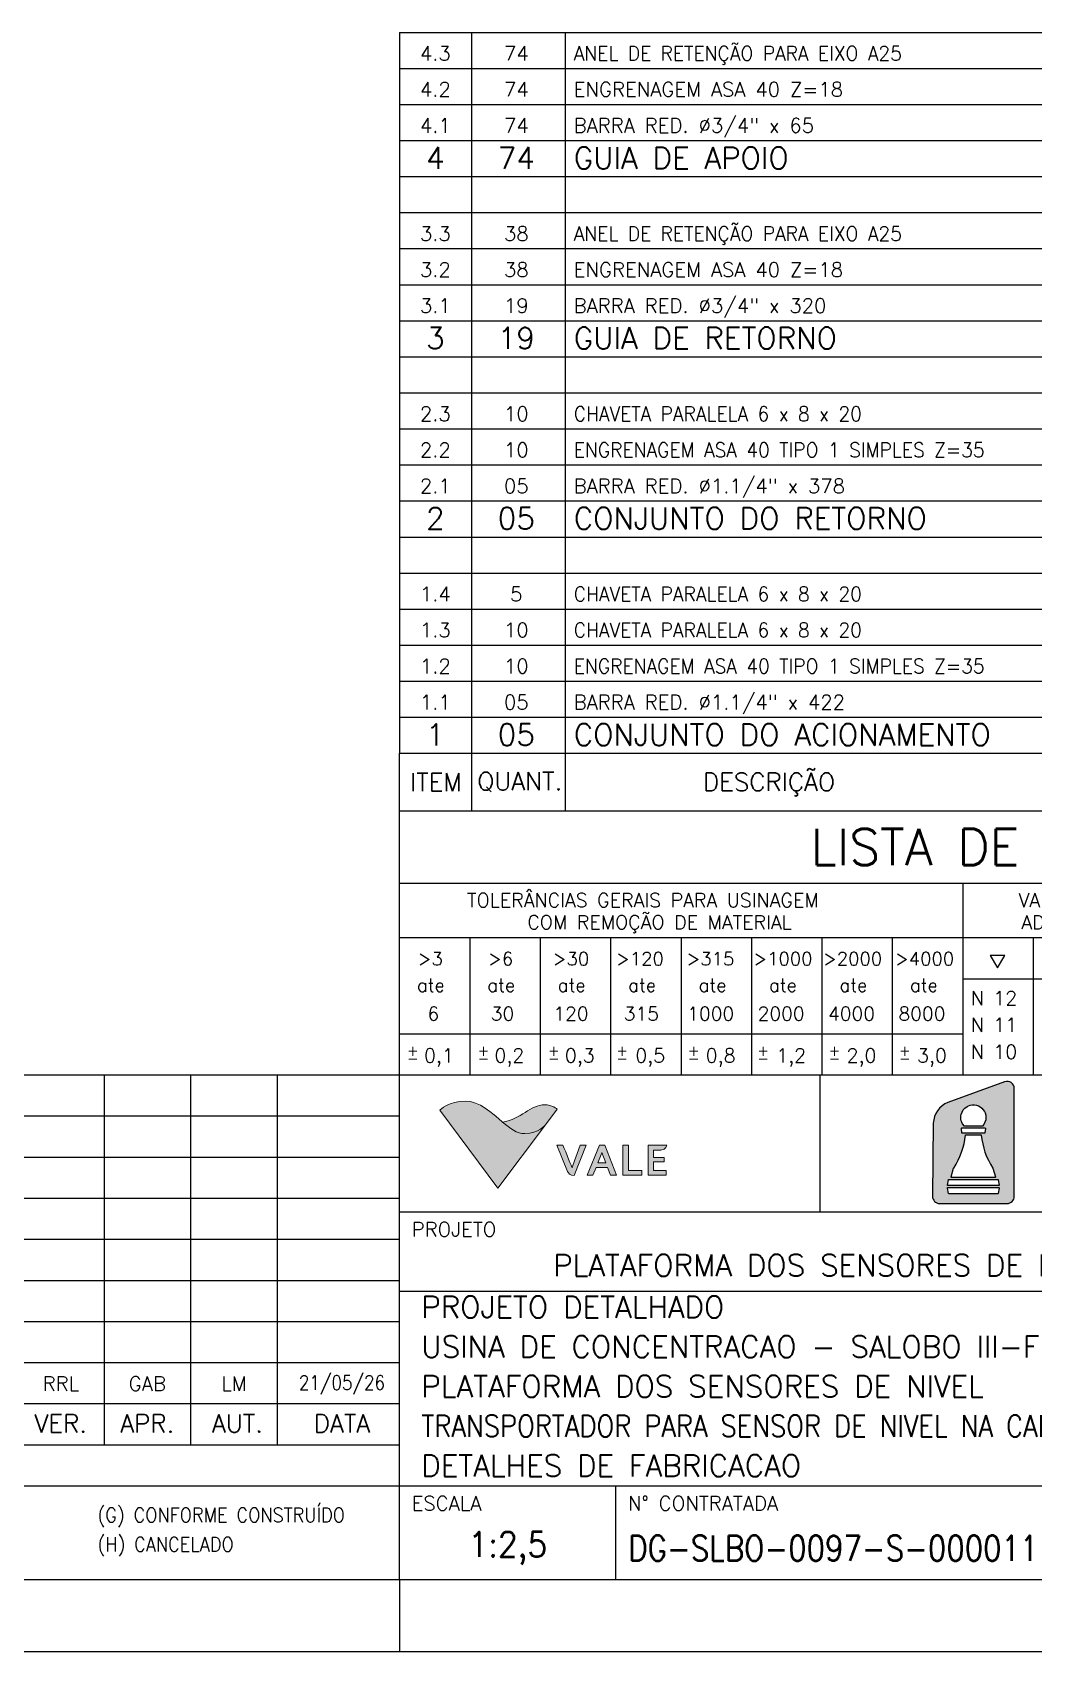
# Model space of a CAD drawing. Header units: metres. Extents: x 0 to 2102, y 0 to 1485.
# Drawn here: x 1513 to 1860, y 0 to 562 of the extents above; entities that cross this region are included whole.
import ezdxf
from ezdxf.enums import TextEntityAlignment as Align

# ---------------------------------------------------------------- set-up
doc = ezdxf.new("R2010")
doc.units = ezdxf.units.M
doc.header["$LTSCALE"] = 2.5
for name, color, linetype in [('FORMATO', 7, 'Continuous'), ('FRL2', 2, 'Continuous'), ('FRL3', 3, 'Continuous'), ('FRL4', 4, 'Continuous'), ('FRL5', 5, 'Continuous'), ('FRL6', 6, 'Continuous'), ('FRL7', 7, 'Continuous'), ('FRR100', 4, 'Continuous'), ('FRR120', 5, 'Continuous'), ('FRR140', 5, 'Continuous'), ('FRR175', 1, 'Continuous'), ('FRR80', 3, 'Continuous'), ('GSB', 7, 'Continuous')]:
    doc.layers.add(name, color=color, linetype=linetype)
doc.styles.add('R100', font='simplex.shx', dxfattribs={"height": 2.5})
doc.styles.add('R120', font='simplex.shx', dxfattribs={"height": 3})
doc.styles.add('R140', font='simplex.shx', dxfattribs={"height": 3.5})
doc.styles.add('R200', font='simplex.shx', dxfattribs={"height": 5})
doc.styles.add('R80', font='simplex.shx', dxfattribs={"height": 2})
doc.styles.add('ROMANS', font='ROMANS.SHX')

# ---------------------------------------------------------------- blocks, each defined once
blk = doc.blocks.new('LOGO_PROJETA')
at = {"true_color": 0xe41f2a}
h = blk.add_hatch(color=242, dxfattribs=at)
h.dxf.hatch_style = 1
h.paths.add_polyline_path([(70.9, 101.3), (70.7, 102.8), (70.2, 104.2), (69.3, 105.4), (68.2, 106.4), (66.9, 107.1), (65.5, 107.5), (64, 107.5), (62.5, 107.2), (13.4, 89.2), (10.7, 87.9), (8.3, 86.3), (6.1, 84.4), (4.3, 82.1), (2.8, 79.7), (1.7, 77), (1, 74.1), (0.7, 71.2), (0, 7.9), (0.1, 6.7), (0.5, 5.5), (1, 4.4), (1.8, 3.5), (2.7, 2.7), (3.8, 2.1), (5, 1.7), (6.2, 1.6), (64.7, 1.6), (65.9, 1.7), (67, 2.1), (68.1, 2.7), (69.1, 3.4), (69.8, 4.4), (70.4, 5.4), (70.7, 6.6), (70.9, 7.8)])
h.paths.add_polyline_path([(45.6, 80.2), (46.1, 78.2), (46.3, 76.2), (46.1, 74.1), (45.5, 72.1), (44.5, 70.2), (43.2, 68.6), (27.6, 68.6), (26, 70.6), (25.9, 70.7), (25.9, 70.7), (25.9, 70.7), (25.3, 72), (24.8, 73.4), (24.6, 74.8), (24.5, 76.1), (24.6, 77.5), (24.8, 78.9), (24.8, 78.9), (25.6, 80.9), (26.7, 82.8), (28.1, 84.3), (29.9, 85.6), (31.2, 86.3), (32.7, 86.8), (32.7, 86.8), (34.5, 87.1), (36.3, 87.1), (38.1, 86.8), (39.8, 86.2), (41.3, 85.4), (42.7, 84.3), (44, 82.9), (45, 81.4)], flags=16)
h.paths.add_polyline_path([(45.8, 66.7), (45.4, 62.6), (25.4, 62.6), (24.9, 67), (25.3, 67.2), (45.7, 67.2)], flags=16)
h.paths.add_polyline_path([(42.8, 57.2), (43.5, 53.4), (44.4, 49.7), (45.5, 46.1), (46.9, 42.5), (48.5, 39.1), (50.4, 35.7), (52.4, 32.4), (54.6, 24.5), (54.2, 24.3), (16.3, 24.3), (16.2, 24.8), (16.1, 24.5), (16.1, 24.5), (18.3, 32.4), (20.4, 35.7), (22.2, 39.1), (23.8, 42.5), (25.2, 46.1), (26.4, 49.7), (27.3, 53.4), (28, 57.2), (28.5, 61.3), (42.2, 61.3)], flags=16)
h.paths.add_polyline_path([(14.3, 22.5), (14, 22.4), (13, 17.6), (13, 17.3), (13.3, 17.1), (57.7, 17.1), (57.8, 17.6), (56.9, 22.2), (56.7, 22.5)], flags=16)
h.paths.add_polyline_path([(13.9, 10.4), (14.1, 10.1), (56.5, 10.1), (56.8, 10.2), (57.8, 15), (57.7, 15.3), (57.4, 15.5), (13.1, 15.5), (13, 15.1)], flags=16)
at = {"color": 242, "true_color": 0xe41f2a}
for p, q in [((62.5, 107.2), (13.4, 89.2)), ((64, 107.5), (62.5, 107.2)), ((62.5, 107.2), (62.5, 107.2)), ((65.5, 107.5), (64, 107.5)), ((66.9, 107.1), (65.5, 107.5)), ((68.2, 106.4), (66.9, 107.1)), ((69.3, 105.4), (68.2, 106.4)), ((70.2, 104.2), (69.3, 105.4)), ((70.7, 102.8), (70.2, 104.2)), ((70.9, 101.3), (70.7, 102.8)), ((70.9, 7.8), (70.9, 101.3)), ((6.1, 84.4), (4.3, 82.1)), ((8.3, 86.3), (6.1, 84.4)), ((10.7, 87.9), (8.3, 86.3)), ((13.4, 89.2), (10.7, 87.9)), ((26.7, 82.8), (28.1, 84.3)), ((28.1, 84.3), (29.9, 85.6)), ((29.9, 85.6), (31.2, 86.3)), ((31.2, 86.3), (32.7, 86.8)), ((32.7, 86.8), (34.5, 87.1)), ((32.7, 86.8), (32.7, 86.8)), ((34.5, 87.1), (36.3, 87.1)), ((36.3, 87.1), (38.1, 86.8)), ((38.1, 86.8), (39.8, 86.2)), ((39.8, 86.2), (41.3, 85.4)), ((41.3, 85.4), (42.7, 84.3)), ((42.7, 84.3), (44, 82.9)), ((0.7, 71.2), (0, 7.9)), ((1, 74.1), (0.7, 71.2)), ((1.7, 77), (1, 74.1)), ((2.8, 79.7), (1.7, 77)), ((4.3, 82.1), (2.8, 79.7)), ((24.5, 76.1), (24.6, 77.5)), ((24.6, 74.8), (24.5, 76.1)), ((24.6, 77.5), (24.8, 78.9)), ((24.8, 73.4), (24.6, 74.8)), ((24.8, 78.9), (25.6, 80.9)), ((24.8, 78.9), (24.8, 78.9)), ((25.3, 72), (24.8, 73.4)), ((25.9, 70.7), (25.3, 72)), ((25.6, 80.9), (26.7, 82.8)), ((26, 70.6), (25.9, 70.7)), ((25.9, 70.7), (25.9, 70.7)), ((27.6, 68.6), (26, 70.6)), ((44.5, 70.2), (43.2, 68.6)), ((44, 82.9), (45, 81.4)), ((45.5, 72.1), (44.5, 70.2)), ((45, 81.4), (45.6, 80.2)), ((46.1, 74.1), (45.5, 72.1)), ((45.6, 80.2), (46.1, 78.2)), ((46.1, 78.2), (46.3, 76.2)), ((46.3, 76.2), (46.1, 74.1)), ((25, 67), (25.3, 67.2)), ((25, 66.7), (25, 67)), ((25.4, 63), (25, 66.7)), ((25.3, 67.2), (45.5, 67.2)), ((25.5, 62.7), (25.4, 63)), ((25.8, 62.6), (25.5, 62.7)), ((45, 62.6), (25.8, 62.6)), ((27.3, 53.4), (28, 57.2)), ((43.2, 68.6), (27.6, 68.6)), ((28, 57.2), (28.5, 61)), ((28.5, 61), (28.6, 61.2)), ((28.6, 61.2), (28.9, 61.3)), ((28.9, 61.3), (41.9, 61.3)), ((41.9, 61.3), (42.2, 61.2)), ((42.2, 61.2), (42.3, 61)), ((42.3, 61), (42.8, 57.2)), ((42.8, 57.2), (43.5, 53.4)), ((45.3, 62.7), (45, 62.6)), ((45.4, 63), (45.3, 62.7)), ((45.8, 66.7), (45.4, 63)), ((45.5, 67.2), (45.7, 67)), ((45.7, 67), (45.8, 66.8)), ((45.8, 66.8), (45.8, 66.7)), ((22.2, 39.1), (23.8, 42.5)), ((23.8, 42.5), (25.2, 46.1)), ((25.2, 46.1), (26.4, 49.7)), ((26.4, 49.7), (27.3, 53.4)), ((43.5, 53.4), (44.4, 49.7)), ((44.4, 49.7), (45.5, 46.1)), ((45.5, 46.1), (46.9, 42.5)), ((46.9, 42.5), (48.5, 39.1)), ((16.2, 24.8), (18.3, 32.3)), ((18.3, 32.3), (18.4, 32.4)), ((18.4, 32.4), (20.4, 35.7)), ((20.4, 35.7), (22.2, 39.1)), ((48.5, 39.1), (50.4, 35.7)), ((50.4, 35.7), (52.4, 32.4)), ((52.4, 32.4), (52.4, 32.3)), ((52.4, 32.3), (54.6, 24.8)), ((13, 17.6), (13.9, 22.2)), ((13, 17.3), (13, 17.6)), ((13, 17.6), (13, 17.6)), ((13.3, 17.1), (13, 17.3)), ((13, 15.1), (13.1, 15.4)), ((13, 15), (13, 15.1)), ((13.9, 10.4), (13, 15)), ((13.1, 15.4), (13.3, 15.5)), ((57.4, 17.1), (13.3, 17.1)), ((13.3, 15.5), (57.4, 15.5)), ((13.9, 22.2), (14, 22.4)), ((14, 22.4), (14.3, 22.5)), ((14.3, 22.5), (56.5, 22.5)), ((16.3, 24.4), (16.2, 24.8)), ((16.2, 24.8), (16.2, 24.8)), ((16.6, 24.3), (16.3, 24.4)), ((54.2, 24.3), (16.6, 24.3)), ((54.5, 24.4), (54.2, 24.3)), ((54.6, 24.8), (54.5, 24.4)), ((56.5, 22.5), (56.8, 22.4)), ((56.8, 22.4), (56.9, 22.2)), ((56.9, 22.2), (57.8, 17.6)), ((57.8, 15), (56.9, 10.4)), ((57.7, 17.3), (57.4, 17.1)), ((57.4, 15.5), (57.7, 15.3)), ((57.8, 17.5), (57.7, 17.3)), ((57.7, 15.3), (57.8, 15)), ((57.8, 17.6), (57.8, 17.5)), ((57.8, 15), (57.8, 15)), ((0, 7.9), (0.1, 6.7)), ((0.1, 6.7), (0.5, 5.5)), ((0.5, 5.5), (1, 4.4)), ((1, 4.4), (1.8, 3.5)), ((1.8, 3.5), (2.7, 2.7)), ((2.7, 2.7), (3.8, 2.1)), ((3.8, 2.1), (5, 1.7)), ((5, 1.7), (6.2, 1.6)), ((6.2, 1.6), (64.7, 1.6)), ((14, 10.2), (13.9, 10.4)), ((14.3, 10.1), (14, 10.2)), ((56.5, 10.1), (14.3, 10.1)), ((56.8, 10.2), (56.5, 10.1)), ((56.9, 10.4), (56.8, 10.2)), ((64.7, 1.6), (65.9, 1.7)), ((65.9, 1.7), (67, 2.1)), ((67, 2.1), (68.1, 2.7)), ((68.1, 2.7), (69.1, 3.4)), ((69.1, 3.4), (69.8, 4.4)), ((69.8, 4.4), (70.4, 5.4)), ((70.4, 5.4), (70.7, 6.6)), ((70.7, 6.6), (70.9, 7.8))]:
    blk.add_line(p, q, dxfattribs=at)
blk = doc.blocks.new('A1')
at = {"layer": 'FORMATO', "linetype": 'Continuous', "lineweight": 0, "true_color": 0x007e7a}
h = blk.add_hatch(color=136, dxfattribs=at)
edge = h.paths.add_edge_path()
edge.add_spline(control_points=[(670.28, 73.44), (671.31, 72.57), (672.29, 71.85), (673.36, 71.85), (673.36, 71.85), (675.31, 71.85), (676.22, 73.07), (676.22, 73.07), (676.22, 73.07), (676.22, 73.07), (669.63, 64.31), (669.63, 64.31), (669.63, 64.31), (669.63, 64.31), (661.56, 75.11), (661.56, 75.11), (661.56, 75.11), (661.56, 75.11), (662.88, 76.36), (665.07, 76.36), (665.07, 76.36), (667.14, 76.36), (668.75, 74.74), (670.28, 73.44)], knot_values=[0, 0, 0, 0, 0.166667, 0.166667, 0.166667, 0.166767, 0.333333, 0.333333, 0.333333, 0.333433, 0.5, 0.5, 0.5, 0.5001, 0.666667, 0.666667, 0.666667, 0.666767, 0.833333, 0.833333, 0.833333, 0.833433, 1, 1, 1, 1], degree=3, periodic=0)
at = {"layer": 'FORMATO', "linetype": 'Continuous', "lineweight": 0, "true_color": 0xedb111}
h = blk.add_hatch(color=40, dxfattribs=at)
edge = h.paths.add_edge_path()
edge.add_spline(control_points=[(677.87, 75.24), (677.87, 75.24), (677.12, 75.86), (676.12, 75.86), (676.12, 75.86), (674.11, 75.86), (672.85, 73.85), (670.28, 73.44), (670.28, 73.44), (671.31, 72.57), (672.29, 71.85), (673.36, 71.85), (673.36, 71.85), (675.31, 71.85), (676.22, 73.07), (676.22, 73.07), (676.22, 73.07), (676.22, 73.07), (677.87, 75.24), (677.87, 75.24)], knot_values=[0, 0, 0, 0, 0.2, 0.2, 0.2, 0.2001, 0.4, 0.4, 0.4, 0.4001, 0.6, 0.6, 0.6, 0.6001, 0.8, 0.8, 0.8, 0.8001, 1, 1, 1, 1], degree=3, periodic=0)
at = {"layer": 'FORMATO', "linetype": 'Continuous', "lineweight": 0, "true_color": 0x919191}
h = blk.add_hatch(color=252, dxfattribs=at)
edge = h.paths.add_edge_path()
edge.add_spline(control_points=[(681.87, 70.24), (681.87, 70.24), (681.06, 70.24), (681.06, 70.24), (681.06, 70.24), (681.06, 70.24), (680.02, 67.41), (680.02, 67.41), (680.02, 67.41), (679.95, 67.24), (679.92, 67.13), (679.92, 67.13), (679.92, 67.13), (679.92, 67.13), (679.91, 67.13), (679.91, 67.13), (679.91, 67.13), (679.91, 67.13), (679.08, 69.21), (678.66, 70.24), (678.66, 70.24), (678.66, 70.24), (677.81, 70.24), (677.81, 70.24), (677.81, 70.24), (677.81, 70.24), (679.3, 66.6), (679.3, 66.6), (679.3, 66.6), (679.39, 66.38), (679.66, 66.03), (680.19, 66.03), (680.19, 66.03), (680.19, 66.03), (681.87, 70.24), (681.87, 70.24)], knot_values=[0, 0, 0, 0, 0.111111, 0.111111, 0.111111, 0.111211, 0.222222, 0.222222, 0.222222, 0.222322, 0.333333, 0.333333, 0.333333, 0.333433, 0.444444, 0.444444, 0.444444, 0.444544, 0.555556, 0.555556, 0.555556, 0.555656, 0.666667, 0.666667, 0.666667, 0.666767, 0.777778, 0.777778, 0.777778, 0.777878, 0.888889, 0.888889, 0.888889, 0.888989, 1, 1, 1, 1], degree=3, periodic=0)
h = blk.add_hatch(color=252, dxfattribs=at)
edge = h.paths.add_edge_path()
edge.add_spline(control_points=[(692.96, 66.09), (692.96, 66.09), (692.96, 66.75), (692.96, 66.75), (692.96, 66.75), (692.96, 66.75), (691.21, 66.75), (691.21, 66.75), (691.21, 66.75), (691.21, 66.75), (691.21, 67.93), (691.21, 67.93), (691.21, 67.93), (691.21, 67.93), (692.69, 67.93), (692.69, 67.93), (692.69, 67.93), (692.69, 67.93), (692.69, 68.56), (692.69, 68.56), (692.69, 68.56), (692.69, 68.56), (691.21, 68.56), (691.21, 68.56), (691.21, 68.56), (691.21, 68.56), (691.21, 69.58), (691.21, 69.58), (691.21, 69.58), (691.21, 69.58), (692.22, 69.58), (692.22, 69.58), (692.22, 69.58), (693.01, 69.58), (693.06, 70.24), (693.06, 70.24), (693.06, 70.24), (693.06, 70.24), (690.46, 70.24), (690.46, 70.24), (690.46, 70.24), (690.46, 70.24), (690.46, 66.09), (690.46, 66.09), (690.46, 66.09), (690.46, 66.09), (692.96, 66.09), (692.96, 66.09)], knot_values=[0, 0, 0, 0, 0.083333, 0.083333, 0.083333, 0.083433, 0.166667, 0.166667, 0.166667, 0.166767, 0.25, 0.25, 0.25, 0.2501, 0.333333, 0.333333, 0.333333, 0.333433, 0.416667, 0.416667, 0.416667, 0.416767, 0.5, 0.5, 0.5, 0.5001, 0.583333, 0.583333, 0.583333, 0.583433, 0.666667, 0.666667, 0.666667, 0.666767, 0.75, 0.75, 0.75, 0.7501, 0.833333, 0.833333, 0.833333, 0.833433, 0.916667, 0.916667, 0.916667, 0.916767, 1, 1, 1, 1], degree=3, periodic=0)
edge = h.paths.add_edge_path()
edge.add_spline(control_points=[(689.58, 66.09), (689.58, 66.09), (689.58, 66.75), (689.58, 66.75), (689.58, 66.75), (689.58, 66.75), (687.74, 66.75), (687.74, 66.75), (687.74, 66.75), (687.74, 66.75), (687.74, 70.24), (687.74, 70.24), (687.74, 70.24), (687.74, 70.24), (686.98, 70.24), (686.98, 70.24), (686.98, 70.24), (686.98, 70.24), (686.98, 66.09), (686.98, 66.09), (686.98, 66.09), (686.98, 66.09), (689.58, 66.09), (689.58, 66.09)], knot_values=[0, 0, 0, 0, 0.166667, 0.166667, 0.166667, 0.166767, 0.333333, 0.333333, 0.333333, 0.333433, 0.5, 0.5, 0.5, 0.5001, 0.666667, 0.666667, 0.666667, 0.666767, 0.833333, 0.833333, 0.833333, 0.833433, 1, 1, 1, 1], degree=3, periodic=0)
edge = h.paths.add_edge_path()
edge.add_spline(control_points=[(686.09, 66.09), (686.09, 66.09), (684.45, 70.24), (684.45, 70.24), (684.45, 70.24), (684.45, 70.24), (683.73, 70.24), (683.73, 70.24), (683.73, 70.24), (683.73, 70.24), (682.01, 66.09), (682.01, 66.09), (682.01, 66.09), (682.01, 66.09), (682.82, 66.09), (682.82, 66.09), (682.82, 66.09), (682.82, 66.09), (683.24, 67.15), (683.24, 67.15), (683.24, 67.15), (683.24, 67.15), (684.83, 67.15), (684.83, 67.15), (684.83, 67.15), (684.83, 67.15), (685.25, 66.09), (685.25, 66.09), (685.25, 66.09), (685.25, 66.09), (686.09, 66.09), (686.09, 66.09)], knot_values=[0, 0, 0, 0, 0.125, 0.125, 0.125, 0.1251, 0.25, 0.25, 0.25, 0.2501, 0.375, 0.375, 0.375, 0.3751, 0.5, 0.5, 0.5, 0.5001, 0.625, 0.625, 0.625, 0.6251, 0.75, 0.75, 0.75, 0.7501, 0.875, 0.875, 0.875, 0.8751, 1, 1, 1, 1], degree=3, periodic=0)
edge = h.paths.add_edge_path(flags=16)
edge.add_spline(control_points=[(684.59, 67.8), (684.59, 67.8), (683.5, 67.8), (683.5, 67.8), (683.5, 67.8), (683.5, 67.8), (684.04, 69.2), (684.04, 69.2), (684.04, 69.2), (684.04, 69.2), (684.05, 69.22), (684.05, 69.22), (684.05, 69.22), (684.05, 69.22), (684.59, 67.8), (684.59, 67.8)], knot_values=[0, 0, 0, 0, 0.25, 0.25, 0.25, 0.2501, 0.5, 0.5, 0.5, 0.5001, 0.75, 0.75, 0.75, 0.7501, 1, 1, 1, 1], degree=3, periodic=0)
at = {"layer": 'FORMATO', "color": 136, "lineweight": 0, "true_color": 0x007e7a}
blk.add_open_spline([(670.28, 73.44), (671.31, 72.57), (672.29, 71.85), (673.36, 71.85), (673.36, 71.85), (675.31, 71.85), (676.22, 73.07), (676.22, 73.07), (676.22, 73.07), (676.22, 73.07), (669.63, 64.31), (669.63, 64.31), (669.63, 64.31), (669.63, 64.31), (661.56, 75.11), (661.56, 75.11), (661.56, 75.11), (661.56, 75.11), (662.88, 76.36), (665.07, 76.36), (665.07, 76.36), (667.14, 76.36), (668.75, 74.74), (670.28, 73.44)], degree=3, knots=[0, 0, 0, 0, 0.166667, 0.166667, 0.166667, 0.166667, 0.333333, 0.333333, 0.333333, 0.333333, 0.5, 0.5, 0.5, 0.5, 0.666667, 0.666667, 0.666667, 0.666667, 0.833333, 0.833333, 0.833333, 0.833333, 1, 1, 1, 1], dxfattribs=at)
at = {"layer": 'FORMATO', "color": 40, "lineweight": 0, "true_color": 0xedb111}
blk.add_open_spline([(677.87, 75.24), (677.87, 75.24), (677.12, 75.86), (676.12, 75.86), (676.12, 75.86), (674.11, 75.86), (672.85, 73.85), (670.28, 73.44), (670.28, 73.44), (671.31, 72.57), (672.29, 71.85), (673.36, 71.85), (673.36, 71.85), (675.31, 71.85), (676.22, 73.07), (676.22, 73.07), (676.22, 73.07), (676.22, 73.07), (677.87, 75.24), (677.87, 75.24)], degree=3, knots=[0, 0, 0, 0, 0.2, 0.2, 0.2, 0.2, 0.4, 0.4, 0.4, 0.4, 0.6, 0.6, 0.6, 0.6, 0.8, 0.8, 0.8, 0.8, 1, 1, 1, 1], dxfattribs=at)
at = {"layer": 'FORMATO', "color": 252, "lineweight": 0, "true_color": 0x919191}
for points, knots in [([(681.87, 70.24), (681.87, 70.24), (681.06, 70.24), (681.06, 70.24), (681.06, 70.24), (681.06, 70.24), (680.02, 67.41), (680.02, 67.41), (680.02, 67.41), (679.95, 67.24), (679.92, 67.13), (679.92, 67.13), (679.92, 67.13), (679.92, 67.13), (679.91, 67.13), (679.91, 67.13), (679.91, 67.13), (679.91, 67.13), (679.08, 69.21), (678.66, 70.24), (678.66, 70.24), (678.66, 70.24), (677.81, 70.24), (677.81, 70.24), (677.81, 70.24), (677.81, 70.24), (679.3, 66.6), (679.3, 66.6), (679.3, 66.6), (679.39, 66.38), (679.66, 66.03), (680.19, 66.03), (680.19, 66.03), (680.19, 66.03), (681.87, 70.24), (681.87, 70.24)], [0, 0, 0, 0, 0.111111, 0.111111, 0.111111, 0.111111, 0.222222, 0.222222, 0.222222, 0.222222, 0.333333, 0.333333, 0.333333, 0.333333, 0.444444, 0.444444, 0.444444, 0.444444, 0.555556, 0.555556, 0.555556, 0.555556, 0.666667, 0.666667, 0.666667, 0.666667, 0.777778, 0.777778, 0.777778, 0.777778, 0.888889, 0.888889, 0.888889, 0.888889, 1, 1, 1, 1]), ([(686.09, 66.09), (686.09, 66.09), (684.45, 70.24), (684.45, 70.24), (684.45, 70.24), (684.45, 70.24), (683.73, 70.24), (683.73, 70.24), (683.73, 70.24), (683.73, 70.24), (682.01, 66.09), (682.01, 66.09), (682.01, 66.09), (682.01, 66.09), (682.82, 66.09), (682.82, 66.09), (682.82, 66.09), (682.82, 66.09), (683.24, 67.15), (683.24, 67.15), (683.24, 67.15), (683.24, 67.15), (684.83, 67.15), (684.83, 67.15), (684.83, 67.15), (684.83, 67.15), (685.25, 66.09), (685.25, 66.09), (685.25, 66.09), (685.25, 66.09), (686.09, 66.09), (686.09, 66.09)], [0, 0, 0, 0, 0.125, 0.125, 0.125, 0.125, 0.25, 0.25, 0.25, 0.25, 0.375, 0.375, 0.375, 0.375, 0.5, 0.5, 0.5, 0.5, 0.625, 0.625, 0.625, 0.625, 0.75, 0.75, 0.75, 0.75, 0.875, 0.875, 0.875, 0.875, 1, 1, 1, 1]), ([(689.58, 66.09), (689.58, 66.09), (689.58, 66.75), (689.58, 66.75), (689.58, 66.75), (689.58, 66.75), (687.74, 66.75), (687.74, 66.75), (687.74, 66.75), (687.74, 66.75), (687.74, 70.24), (687.74, 70.24), (687.74, 70.24), (687.74, 70.24), (686.98, 70.24), (686.98, 70.24), (686.98, 70.24), (686.98, 70.24), (686.98, 66.09), (686.98, 66.09), (686.98, 66.09), (686.98, 66.09), (689.58, 66.09), (689.58, 66.09)], [0, 0, 0, 0, 0.166667, 0.166667, 0.166667, 0.166667, 0.333333, 0.333333, 0.333333, 0.333333, 0.5, 0.5, 0.5, 0.5, 0.666667, 0.666667, 0.666667, 0.666667, 0.833333, 0.833333, 0.833333, 0.833333, 1, 1, 1, 1]), ([(692.96, 66.09), (692.96, 66.09), (692.96, 66.75), (692.96, 66.75), (692.96, 66.75), (692.96, 66.75), (691.21, 66.75), (691.21, 66.75), (691.21, 66.75), (691.21, 66.75), (691.21, 67.93), (691.21, 67.93), (691.21, 67.93), (691.21, 67.93), (692.69, 67.93), (692.69, 67.93), (692.69, 67.93), (692.69, 67.93), (692.69, 68.56), (692.69, 68.56), (692.69, 68.56), (692.69, 68.56), (691.21, 68.56), (691.21, 68.56), (691.21, 68.56), (691.21, 68.56), (691.21, 69.58), (691.21, 69.58), (691.21, 69.58), (691.21, 69.58), (692.22, 69.58), (692.22, 69.58), (692.22, 69.58), (693.01, 69.58), (693.06, 70.24), (693.06, 70.24), (693.06, 70.24), (693.06, 70.24), (690.46, 70.24), (690.46, 70.24), (690.46, 70.24), (690.46, 70.24), (690.46, 66.09), (690.46, 66.09), (690.46, 66.09), (690.46, 66.09), (692.96, 66.09), (692.96, 66.09)], [0, 0, 0, 0, 0.083333, 0.083333, 0.083333, 0.083333, 0.166667, 0.166667, 0.166667, 0.166667, 0.25, 0.25, 0.25, 0.25, 0.333333, 0.333333, 0.333333, 0.333333, 0.416667, 0.416667, 0.416667, 0.416667, 0.5, 0.5, 0.5, 0.5, 0.583333, 0.583333, 0.583333, 0.583333, 0.666667, 0.666667, 0.666667, 0.666667, 0.75, 0.75, 0.75, 0.75, 0.833333, 0.833333, 0.833333, 0.833333, 0.916667, 0.916667, 0.916667, 0.916667, 1, 1, 1, 1]), ([(684.59, 67.8), (684.59, 67.8), (683.5, 67.8), (683.5, 67.8), (683.5, 67.8), (683.5, 67.8), (684.04, 69.2), (684.04, 69.2), (684.04, 69.2), (684.04, 69.2), (684.05, 69.22), (684.05, 69.22), (684.05, 69.22), (684.05, 69.22), (684.59, 67.8), (684.59, 67.8)], [0, 0, 0, 0, 0.25, 0.25, 0.25, 0.25, 0.5, 0.5, 0.5, 0.5, 0.75, 0.75, 0.75, 0.75, 1, 1, 1, 1])]:
    blk.add_open_spline(points, degree=3, knots=knots, dxfattribs=at)
at = {"layer": 'FRL2'}
blk.add_line((656, 10), (656, 0), dxfattribs=at)
at = {"layer": 'FRL3', "linetype": 'Continuous'}
for p, q in [((615, 80), (615, 28.7)), ((627, 80), (627, 28.7)), ((639, 80), (639, 28.7))]:
    blk.add_line(p, q, dxfattribs=at)
at = {"layer": 'FRL4', "linetype": 'Continuous'}
for p, q in [((714.33, 61), (714.33, 80)), ((471, 34.4), (656, 34.4)), ((471, 28.7), (656, 28.7)), ((471, 23), (656, 23)), ((686, 10), (686, 23))]:
    blk.add_line(p, q, dxfattribs=at)
at = {"layer": 'FRL5'}
for p, q in [((25, 80), (831, 80)), ((656, 61), (831, 61)), ((656, 50), (831, 50)), ((656, 23), (831, 23))]:
    blk.add_line(p, q, dxfattribs=at)
at = {"layer": 'FRL5', "linetype": 'Continuous'}
blk.add_line((656, 10), (656, 80), dxfattribs=at)
at = {"layer": 'FRL6', "linetype": 'Continuous'}
blk.add_line((25, 10), (831, 10), dxfattribs=at)
at = {"layer": 'FRL7', "linetype": 'Continuous'}
for p, q in [((471, 74.3), (656, 74.3)), ((471, 68.6), (656, 68.6)), ((471, 62.9), (656, 62.9)), ((471, 57.2), (656, 57.2)), ((471, 51.5), (656, 51.5)), ((471, 45.8), (656, 45.8)), ((471, 40.1), (656, 40.1)), ((0, 0), (841, 0))]:
    blk.add_line(p, q, dxfattribs=at)
at = {"xscale": 0.16, "yscale": 0.16, "zscale": 0.16}
blk.add_blockref('LOGO_PROJETA', (729.92, 61.9), dxfattribs=at)
at = {"layer": 'FRR100', "style": 'R100'}
for s, p in [('VER.', (609, 31.66)), ('APR.', (621, 31.66)), ('AUT.', (633.5, 31.66)), ('DATA', (648, 31.66))]:
    blk.add_text(s, height=2.5, dxfattribs=at).set_placement(p, align=Align.MIDDLE)
at = {"layer": 'FRR120', "style": 'R120'}
for tag, p in [('FASE_DO_PROJETO', (659, 46.29)), ('ÁREA_E/OU_SUBÁREA', (659, 40.79)), ('TÍTULO_DO_DESENHO', (659, 35.29)), ('SUBTÍTULO_1_DO_DESENHO', (659, 29.79)), ('SUBTÍTULO_2_DO_DESENHO', (659, 24.29))]:
    blk.add_attdef(tag, p, '', height=3, dxfattribs=at)
at = {"layer": 'FRR140', "style": 'R140', "width": 0.91}
for tag, p in [('ESCALA', (671, 14.35)), ('REVISÃO', (823.5, 14.68))]:
    blk.add_attdef(tag, text='', height=3.5, dxfattribs=at).set_placement(p, align=Align.MIDDLE)
for tag, p in [('NÚMERO_DA_CONTRATADA', (687.72, 12.6)), ('NUMERO_VALE', (752.89, 12.6))]:
    blk.add_attdef(tag, p, '', height=3.5, dxfattribs=at)
at = {"layer": 'FRR175', "style": 'R120'}
for tag, p in [('CLASSIFICAÇÃO', (811.83, 67.73)), ('PROJETO', (716.31, 53.59)), ('N_PROJ_SE', (793.5, 53.59)), ('N_CONTRATO', (796.97, 47.3))]:
    blk.add_attdef(tag, text='', height=3, dxfattribs=at).set_placement(p, align=Align.MIDDLE_CENTER)
at = {"layer": 'FRR80', "style": 'R80'}
for s, p in [('PROJETO', (657.66, 57.57)), ('ESCALA', (657.66, 19.57)), ('N%%D CONTRATADA', (687.66, 19.57))]:
    blk.add_text(s, height=2, dxfattribs=at).set_placement(p)
at = {"layer": 'FRR80', "style": 'R80', "width": 0.9}
for s, p in [('(G) CONFORME CONSTRUÍDO', (614.08, 17.95)), ('(H) CANCELADO', (614.08, 13.89))]:
    blk.add_text(s, height=2, dxfattribs=at).set_placement(p)
at = {"layer": 'FRR80', "style": 'R80'}
for tag, p in [('8A_REV', (476, 77.07)), ('EMIS.', (486, 77.07)), ('PROJ.', (585, 77.07)), ('DES.', (597, 77.07)), ('VER.', (609, 77.07)), ('APR.', (621, 77.07)), ('AUT.', (633.01, 77.07)), ('7A_REV', (476, 71.37)), ('EMIS.', (486, 71.37)), ('PROJ.', (585, 71.37)), ('DES.', (597, 71.37)), ('VER.', (609, 71.37)), ('APR.', (621, 71.37)), ('AUT.', (633.01, 71.37)), ('6A_REV', (476, 65.67)), ('EMIS.', (486, 65.67)), ('PROJ.', (585, 65.67)), ('DES.', (597, 65.67)), ('VER.', (609, 65.67)), ('APR.', (621, 65.67)), ('AUT.', (633.01, 65.67)), ('5A_REV', (476, 59.97)), ('EMIS.', (486, 59.97)), ('PROJ.', (585, 59.97)), ('DES.', (597, 59.97)), ('VER.', (609, 59.97)), ('APR.', (621, 59.97)), ('AUT.', (633.01, 59.97)), ('4A_REV', (476, 54.27)), ('EMIS.', (486, 54.27)), ('PROJ.', (585, 54.27)), ('DES.', (597, 54.27)), ('VER.', (609, 54.27)), ('APR.', (621, 54.27)), ('AUT.', (633.01, 54.27)), ('3A_REV', (476, 48.57)), ('EMIS.', (486, 48.57)), ('PROJ.', (585, 48.57)), ('DES.', (597, 48.57)), ('VER.', (609, 48.57)), ('APR.', (621, 48.57)), ('AUT.', (633.01, 48.57)), ('2A_REV', (476, 42.87)), ('EMIS.', (486, 42.87)), ('PROJ.', (585, 42.87)), ('DES.', (597, 42.87)), ('VER.', (609, 42.87)), ('APR.', (621, 42.87)), ('AUT.', (633.01, 42.87)), ('1a_REV', (476, 37.17)), ('EMIS.', (486, 37.17)), ('PROJ.', (585, 37.17)), ('DES.', (597, 37.17)), ('VER.', (609, 37.17)), ('APR.', (621, 37.17)), ('AUT.', (633.01, 37.17))]:
    blk.add_attdef(tag, text='', height=2, dxfattribs=at).set_placement(p, align=Align.MIDDLE)
for p in [(492.61, 76.08), (492.61, 70.38), (492.61, 64.68), (492.61, 58.98), (492.61, 53.28), (492.61, 47.58), (492.61, 41.88), (492.61, 36.18)]:
    blk.add_attdef('DESCRIÇÃO_DA_REVISÃO', p, '', height=2, dxfattribs=at)
at = {"layer": 'FRR80', "style": 'R80', "width": 0.85}
for p in [(648, 77.07), (648, 71.37), (648, 65.67), (648, 59.97), (648, 54.27), (648, 48.57), (648, 42.87), (648, 37.17)]:
    blk.add_attdef('DATA', text='', height=2, dxfattribs=at).set_placement(p, align=Align.MIDDLE)
blk = doc.blocks.new('USINAGEM')
at = {"layer": 'FRL7', "ltscale": 5}
for p, q in [((656, 106.61), (830.99, 106.61)), ((656, 80), (656, 106.61))]:
    blk.add_line(p, q, dxfattribs=at)
for points in [[(734.16, 80), (734.16, 106.61)], [(830.99, 99.01), (656, 99.01)], [(665.77, 80), (665.77, 99.01)], [(675.54, 80), (675.54, 99.01)], [(685.31, 80), (685.31, 99.01)], [(695.08, 80), (695.08, 99.01)], [(704.85, 80), (704.85, 99.01)], [(714.62, 80), (714.62, 99.01)], [(724.39, 80), (724.39, 99.01)], [(743.93, 80), (743.93, 99.01)], [(734.16, 93.31), (812.32, 93.31)], [(656, 85.7), (734.16, 85.7)]]:
    blk.add_lwpolyline(points, dxfattribs=at)
at = {"layer": 'FRR80'}
blk.add_lwpolyline([(738.94, 94.85), (739.94, 96.58), (737.93, 96.58)], close=True, dxfattribs=at)
at = {"layer": 'FRR80', "style": 'ROMANS'}
for s, height, p in [('TOLERÂNCIAS GERAIS PARA USINAGEM', 1.9322, (665.35, 103.28)), ('VALORES DE RUGOSIDADE (Ra) MÁXIMOS', 1.9322, (741.86, 103.28)), ('COM REMOÇÃO DE MATERIAL', 1.9322, (673.71, 100.2)), ('ADMISSÍVEIS DAS CLASSES N E GRUPOS', 1.9322, (742.25, 100.2)), ('>3', 1.836, (658.53, 95.2)), ('>6', 1.836, (668.3, 95.2)), ('>30', 1.836, (677.27, 95.2)), ('>120', 1.836, (686.05, 95.2)), ('>315', 1.836, (695.82, 95.2)), ('>1000', 1.836, (705.1, 95.2)), ('>2000', 1.836, (714.75, 95.2)), ('>4000', 1.836, (724.74, 95.2)), ('ate', 1.836, (658.39, 91.52)), ('ate', 1.836, (668.16, 91.52)), ('ate', 1.836, (677.93, 91.52)), ('ate', 1.836, (687.7, 91.52)), ('ate', 1.836, (697.47, 91.52)), ('ate', 1.836, (707.24, 91.52)), ('ate', 1.836, (717.01, 91.52)), ('ate', 1.836, (726.78, 91.52)), ('N 12', 1.932, (735.21, 89.69)), ('6', 1.9, (659.86, 87.53)), ('30', 1.901, (668.64, 87.53)), ('120', 1.901, (677.32, 87.53)), ('315', 1.901, (687.09, 87.53)), ('1000', 1.901, (695.89, 87.53)), ('2000', 1.901, (705.66, 87.53)), ('4000', 1.901, (715.43, 87.53)), ('8000', 1.901, (725.2, 87.53)), ('N 11', 1.932, (735.22, 85.99)), ('+', 1.45, (657.04, 82.65)), ('0,1', 1.932, (659.38, 81.73)), ('+', 1.45, (666.81, 82.65)), ('0,2', 1.932, (669.15, 81.73)), ('+', 1.45, (676.58, 82.65)), ('0,3', 1.932, (678.92, 81.73)), ('+', 1.45, (686.07, 82.65)), ('0,5', 1.932, (688.69, 81.73)), ('+', 1.45, (695.98, 82.65)), ('0,8', 1.932, (698.46, 81.73)), ('+', 1.45, (705.61, 82.65)), ('1,2', 1.932, (708.23, 81.73)), ('+', 1.45, (715.52, 82.65)), ('2,0', 1.932, (718, 81.73)), ('+', 1.45, (725.29, 82.65)), ('3,0', 1.932, (727.77, 81.73)), ('N 10', 1.932, (735.21, 82.23)), ('-', 1.45, (657.04, 81.54)), ('-', 1.45, (666.81, 81.54)), ('-', 1.45, (676.58, 81.54)), ('-', 1.45, (686.07, 81.54)), ('-', 1.45, (695.98, 81.54)), ('-', 1.45, (705.61, 81.54)), ('-', 1.45, (715.52, 81.54)), ('-', 1.45, (725.29, 81.54))]:
    blk.add_text(s, height=height, dxfattribs=at).set_placement(p)
blk = doc.blocks.new('lista de material')
at = {"layer": 'GSB', "color": 5}
for p, q in [((0, 8), (175, 8)), ((0, -10), (0, 8)), ((0, 0), (175, 0)), ((0, -10), (175, -10))]:
    blk.add_line(p, q, dxfattribs=at)
at = {"layer": 'GSB', "color": 4}
for p, q in [((10, 0), (10, 8)), ((23, 0), (23, 8))]:
    blk.add_line(p, q, dxfattribs=at)
at = {"layer": 'GSB', "color": 3, "style": 'R100'}
blk.add_text('ITEM', height=2.5, dxfattribs=at).set_placement((5.05, 4), align=Align.MIDDLE_CENTER)
for s, p in [('QUANT.', (16.68, 4)), ('DESCRIÇÃO', (51.25, 4))]:
    blk.add_text(s, height=2.5, dxfattribs=at).set_placement(p, align=Align.MIDDLE)
at = {"layer": 'GSB', "color": 1, "style": 'R200'}
blk.add_text('LISTA DE MATERIAL', height=5, dxfattribs=at).set_placement((88.3, -5), align=Align.MIDDLE_CENTER)
blk = doc.blocks.new('Tabela')
at = {"layer": 'GSB', "color": 3}
for p, q in [((0, 5), (175, 5)), ((10, 0), (10, 5)), ((23, 0), (23, 5))]:
    blk.add_line(p, q, dxfattribs=at)
at = {"layer": 'GSB', "color": 5}
blk.add_line((0, 5), (0, 0), dxfattribs=at)
at = {"layer": 'GSB', "color": 2, "style": 'R80'}
for p in [(4.96, 1.09), (16.19, 1.09)]:
    blk.add_attdef('-', text='', height=2, dxfattribs=at).set_placement(p, align=Align.CENTER)
for p in [(24.16, 1.09), (92.65, 1.09), (118.69, 1.09)]:
    blk.add_attdef('-', p, '', height=2, dxfattribs=at)
for p in [(158.4, 1.09), (173.12, 1.09)]:
    blk.add_attdef('-', text='', height=2, dxfattribs=at).set_placement(p, align=Align.RIGHT)

msp = doc.modelspace()

# ---------------------------------------------------------------- block references
ref = msp.add_blockref('A1', (0, 0), dxfattribs=dict(xscale=2.5, yscale=2.5, zscale=2.5))
ref.add_attrib('PROJETO', 'PLATAFORMA DOS SENSORES DE NIVEL', dxfattribs={"layer": 'FRR175', "height": 7.5, "style": 'R120'}).set_placement((1790.775, 133.97), align=Align.MIDDLE_CENTER)
ref.add_attrib('FASE_DO_PROJETO', 'PROJETO DETALHADO', (1647.5, 115.735), dxfattribs={"layer": 'FRR120', "height": 7.5, "style": 'R120'})
ref.add_attrib('ÁREA_E/OU_SUBÁREA', 'USINA DE CONCENTRACAO - SALOBO III-FLOTACAO EM COLUNAS', (1647.5, 101.985), dxfattribs={"layer": 'FRR120', "height": 7.5, "style": 'R120'})
ref.add_attrib('TÍTULO_DO_DESENHO', 'PLATAFORMA DOS SENSORES DE NIVEL', (1647.5, 88.235), dxfattribs={"layer": 'FRR120', "height": 7.5, "style": 'R120'})
ref.add_attrib('SUBTÍTULO_1_DO_DESENHO', 'TRANSPORTADOR PARA SENSOR DE NIVEL NA CAIXA CX-2503SA-08/09/12/13/14', (1647.5, 74.485), dxfattribs={"layer": 'FRR120', "height": 7.5, "style": 'R120', "width": 0.875})
ref.add_attrib('SUBTÍTULO_2_DO_DESENHO', 'DETALHES DE FABRICACAO', (1647.5, 60.735), dxfattribs={"layer": 'FRR120', "height": 7.5, "style": 'R120'})
ref.add_attrib('ESCALA', '1:2,5', dxfattribs={"layer": 'FRR140', "height": 8.75, "style": 'R140', "width": 0.91}).set_placement((1677.5, 35.863), align=Align.MIDDLE)
ref.add_attrib('NÚMERO_DA_CONTRATADA', 'DG-SLBO-0097-S-000011', (1719.306, 31.488), dxfattribs={"layer": 'FRR140', "height": 8.75, "style": 'R140', "width": 0.85})
ref.add_attrib('VER.', 'RRL', dxfattribs={"layer": 'FRR80', "height": 5, "style": 'R80'}).set_placement((1522.5, 92.92), align=Align.MIDDLE)
ref.add_attrib('APR.', 'GAB', dxfattribs={"layer": 'FRR80', "height": 5, "style": 'R80'}).set_placement((1552.5, 92.92), align=Align.MIDDLE)
ref.add_attrib('AUT.', 'LM', dxfattribs={"layer": 'FRR80', "height": 5, "style": 'R80'}).set_placement((1582.531, 92.92), align=Align.MIDDLE)
ref.add_attrib('DATA', '21/05/26', dxfattribs={"layer": 'FRR80', "height": 5, "style": 'R80', "width": 0.85}).set_placement((1620, 92.92), align=Align.MIDDLE)
at = {"layer": 'GSB'}
ref = msp.add_blockref('Tabela', (1639.98, 549.03), dxfattribs=dict(at, xscale=2.5, yscale=2.5, zscale=2.5))
ref.add_attrib('-', '4.3', dxfattribs={"color": 2, "height": 5, "style": 'R80'}).set_placement((1652.384, 551.75), align=Align.CENTER)
ref.add_attrib('-', '74', dxfattribs={"color": 2, "height": 5, "style": 'R80'}).set_placement((1680.46, 551.75), align=Align.CENTER)
ref.add_attrib('-', 'ANEL DE RETENÇÃO PARA EIXO A25', (1700.371, 551.75), dxfattribs={"color": 2, "height": 5, "style": 'R80', "width": 0.95})
ref = msp.add_blockref('Tabela', (1639.98, 536.53), dxfattribs=dict(at, xscale=2.5, yscale=2.5, zscale=2.5))
ref.add_attrib('-', '4.2', dxfattribs={"color": 2, "height": 5, "style": 'R80'}).set_placement((1652.384, 539.25), align=Align.CENTER)
ref.add_attrib('-', '74', dxfattribs={"color": 2, "height": 5, "style": 'R80'}).set_placement((1680.46, 539.25), align=Align.CENTER)
ref.add_attrib('-', 'ENGRENAGEM ASA 40 Z=18', (1700.371, 539.25), dxfattribs={"color": 2, "height": 5, "style": 'R80'})
ref = msp.add_blockref('Tabela', (1639.98, 524.03), dxfattribs=dict(at, xscale=2.5, yscale=2.5, zscale=2.5))
ref.add_attrib('-', '4.1', dxfattribs={"color": 2, "height": 5, "style": 'R80'}).set_placement((1652.384, 526.75), align=Align.CENTER)
ref.add_attrib('-', '74', dxfattribs={"color": 2, "height": 5, "style": 'R80'}).set_placement((1680.46, 526.75), align=Align.CENTER)
ref.add_attrib('-', 'BARRA RED. %%c3/4" x 65', (1700.371, 526.75), dxfattribs={"color": 2, "height": 5, "style": 'R80'})
ref = msp.add_blockref('Tabela', (1639.98, 511.53), dxfattribs=dict(at, xscale=2.5, yscale=2.5, zscale=2.5))
ref.add_attrib('-', '4', dxfattribs={"color": 4, "height": 7.5, "style": 'ROMANS'}).set_placement((1652.384, 514.25), align=Align.CENTER)
ref.add_attrib('-', '74', dxfattribs={"color": 4, "height": 7.5, "style": 'ROMANS'}).set_placement((1680.46, 514.25), align=Align.CENTER)
ref.add_attrib('-', 'GUIA DE APOIO', (1700.371, 514.25), dxfattribs={"color": 4, "height": 7.5, "style": 'ROMANS'})
at = {"layer": 'GSB', "xscale": 2.5, "yscale": 2.5, "zscale": 2.5}
for name, p in [('Tabela', (1639.98, 499.03)), ('Tabela', (1639.98, 436.53)), ('Tabela', (1639.98, 374.03)), ('lista de material', (1639.98, 291.53)), ('USINAGEM', (0, 0))]:
    msp.add_blockref(name, p, dxfattribs=at)
at = {"layer": 'GSB'}
ref = msp.add_blockref('Tabela', (1639.98, 486.53), dxfattribs=dict(at, xscale=2.5, yscale=2.5, zscale=2.5))
ref.add_attrib('-', '3.3', dxfattribs={"color": 2, "height": 5, "style": 'R80'}).set_placement((1652.384, 489.25), align=Align.CENTER)
ref.add_attrib('-', '38', dxfattribs={"color": 2, "height": 5, "style": 'R80'}).set_placement((1680.46, 489.25), align=Align.CENTER)
ref.add_attrib('-', 'ANEL DE RETENÇÃO PARA EIXO A25', (1700.371, 489.25), dxfattribs={"color": 2, "height": 5, "style": 'R80', "width": 0.95})
ref = msp.add_blockref('Tabela', (1639.98, 474.03), dxfattribs=dict(at, xscale=2.5, yscale=2.5, zscale=2.5))
ref.add_attrib('-', '3.2', dxfattribs={"color": 2, "height": 5, "style": 'R80'}).set_placement((1652.384, 476.75), align=Align.CENTER)
ref.add_attrib('-', '38', dxfattribs={"color": 2, "height": 5, "style": 'R80'}).set_placement((1680.46, 476.75), align=Align.CENTER)
ref.add_attrib('-', 'ENGRENAGEM ASA 40 Z=18', (1700.371, 476.75), dxfattribs={"color": 2, "height": 5, "style": 'R80'})
ref = msp.add_blockref('Tabela', (1639.98, 461.53), dxfattribs=dict(at, xscale=2.5, yscale=2.5, zscale=2.5))
ref.add_attrib('-', '3.1', dxfattribs={"color": 2, "height": 5, "style": 'R80'}).set_placement((1652.384, 464.25), align=Align.CENTER)
ref.add_attrib('-', '19', dxfattribs={"color": 2, "height": 5, "style": 'R80'}).set_placement((1680.46, 464.25), align=Align.CENTER)
ref.add_attrib('-', 'BARRA RED. %%c3/4" x 320', (1700.371, 464.25), dxfattribs={"color": 2, "height": 5, "style": 'R80'})
ref = msp.add_blockref('Tabela', (1639.98, 449.03), dxfattribs=dict(at, xscale=2.5, yscale=2.5, zscale=2.5))
ref.add_attrib('-', '3', dxfattribs={"color": 4, "height": 7.5, "style": 'ROMANS'}).set_placement((1652.384, 451.75), align=Align.CENTER)
ref.add_attrib('-', '19', dxfattribs={"color": 4, "height": 7.5, "style": 'ROMANS'}).set_placement((1680.46, 451.75), align=Align.CENTER)
ref.add_attrib('-', 'GUIA DE RETORNO', (1700.371, 451.75), dxfattribs={"color": 4, "height": 7.5, "style": 'ROMANS'})
ref = msp.add_blockref('Tabela', (1639.98, 424.03), dxfattribs=dict(at, xscale=2.5, yscale=2.5, zscale=2.5))
ref.add_attrib('-', '2.3', dxfattribs={"color": 2, "height": 5, "style": 'R80'}).set_placement((1652.384, 426.75), align=Align.CENTER)
ref.add_attrib('-', '10', dxfattribs={"color": 2, "height": 5, "style": 'R80'}).set_placement((1680.46, 426.75), align=Align.CENTER)
ref.add_attrib('-', 'CHAVETA PARALELA 6 x 8 x 20', (1700.371, 426.75), dxfattribs={"color": 2, "height": 5, "style": 'R80', "width": 0.95})
ref = msp.add_blockref('Tabela', (1639.98, 411.53), dxfattribs=dict(at, xscale=2.5, yscale=2.5, zscale=2.5))
ref.add_attrib('-', '2.2', dxfattribs={"color": 2, "height": 5, "style": 'R80'}).set_placement((1652.384, 414.25), align=Align.CENTER)
ref.add_attrib('-', '10', dxfattribs={"color": 2, "height": 5, "style": 'R80'}).set_placement((1680.46, 414.25), align=Align.CENTER)
ref.add_attrib('-', 'ENGRENAGEM ASA 40 TIPO 1 SIMPLES Z=35', (1700.371, 414.25), dxfattribs={"color": 2, "height": 5, "style": 'R80', "width": 0.95})
ref = msp.add_blockref('Tabela', (1639.98, 399.03), dxfattribs=dict(at, xscale=2.5, yscale=2.5, zscale=2.5))
ref.add_attrib('-', '2.1', dxfattribs={"color": 2, "height": 5, "style": 'R80'}).set_placement((1652.384, 401.75), align=Align.CENTER)
ref.add_attrib('-', '05', dxfattribs={"color": 2, "height": 5, "style": 'R80'}).set_placement((1680.46, 401.75), align=Align.CENTER)
ref.add_attrib('-', 'BARRA RED. %%c1.1/4" x 378', (1700.371, 401.75), dxfattribs={"color": 2, "height": 5, "style": 'R80'})
ref = msp.add_blockref('Tabela', (1639.98, 386.53), dxfattribs=dict(at, xscale=2.5, yscale=2.5, zscale=2.5))
ref.add_attrib('-', '2', dxfattribs={"color": 4, "height": 7.5, "style": 'ROMANS'}).set_placement((1652.384, 389.25), align=Align.CENTER)
ref.add_attrib('-', '05', dxfattribs={"color": 4, "height": 7.5, "style": 'ROMANS'}).set_placement((1680.46, 389.25), align=Align.CENTER)
ref.add_attrib('-', 'CONJUNTO DO RETORNO', (1700.371, 389.25), dxfattribs={"color": 4, "height": 7.5, "style": 'ROMANS'})
ref = msp.add_blockref('Tabela', (1639.98, 361.53), dxfattribs=dict(at, xscale=2.5, yscale=2.5, zscale=2.5))
ref.add_attrib('-', '1.4', dxfattribs={"color": 2, "height": 5, "style": 'R80'}).set_placement((1652.384, 364.25), align=Align.CENTER)
ref.add_attrib('-', '5', dxfattribs={"color": 2, "height": 5, "style": 'R80'}).set_placement((1680.46, 364.25), align=Align.CENTER)
ref.add_attrib('-', 'CHAVETA PARALELA 6 x 8 x 20', (1700.371, 364.25), dxfattribs={"color": 2, "height": 5, "style": 'R80', "width": 0.95})
ref = msp.add_blockref('Tabela', (1639.98, 349.03), dxfattribs=dict(at, xscale=2.5, yscale=2.5, zscale=2.5))
ref.add_attrib('-', '1.3', dxfattribs={"color": 2, "height": 5, "style": 'R80'}).set_placement((1652.384, 351.75), align=Align.CENTER)
ref.add_attrib('-', '10', dxfattribs={"color": 2, "height": 5, "style": 'R80'}).set_placement((1680.46, 351.75), align=Align.CENTER)
ref.add_attrib('-', 'CHAVETA PARALELA 6 x 8 x 20', (1700.371, 351.75), dxfattribs={"color": 2, "height": 5, "style": 'R80', "width": 0.95})
ref = msp.add_blockref('Tabela', (1639.98, 336.53), dxfattribs=dict(at, xscale=2.5, yscale=2.5, zscale=2.5))
ref.add_attrib('-', '1.2', dxfattribs={"color": 2, "height": 5, "style": 'R80'}).set_placement((1652.384, 339.25), align=Align.CENTER)
ref.add_attrib('-', '10', dxfattribs={"color": 2, "height": 5, "style": 'R80'}).set_placement((1680.46, 339.25), align=Align.CENTER)
ref.add_attrib('-', 'ENGRENAGEM ASA 40 TIPO 1 SIMPLES Z=35', (1700.371, 339.25), dxfattribs={"color": 2, "height": 5, "style": 'R80', "width": 0.95})
ref = msp.add_blockref('Tabela', (1639.98, 324.03), dxfattribs=dict(at, xscale=2.5, yscale=2.5, zscale=2.5))
ref.add_attrib('-', '1.1', dxfattribs={"color": 2, "height": 5, "style": 'R80'}).set_placement((1652.384, 326.75), align=Align.CENTER)
ref.add_attrib('-', '05', dxfattribs={"color": 2, "height": 5, "style": 'R80'}).set_placement((1680.46, 326.75), align=Align.CENTER)
ref.add_attrib('-', 'BARRA RED. %%c1.1/4" x 422', (1700.371, 326.75), dxfattribs={"color": 2, "height": 5, "style": 'R80'})
ref = msp.add_blockref('Tabela', (1639.98, 311.53), dxfattribs=dict(at, xscale=2.5, yscale=2.5, zscale=2.5))
ref.add_attrib('-', '1', dxfattribs={"color": 4, "height": 7.5, "style": 'ROMANS'}).set_placement((1652.384, 314.25), align=Align.CENTER)
ref.add_attrib('-', '05', dxfattribs={"color": 4, "height": 7.5, "style": 'ROMANS'}).set_placement((1680.46, 314.25), align=Align.CENTER)
ref.add_attrib('-', 'CONJUNTO DO ACIONAMENTO', (1700.371, 314.25), dxfattribs={"color": 4, "height": 7.5, "style": 'ROMANS'})

doc.saveas('drawing.dxf')
